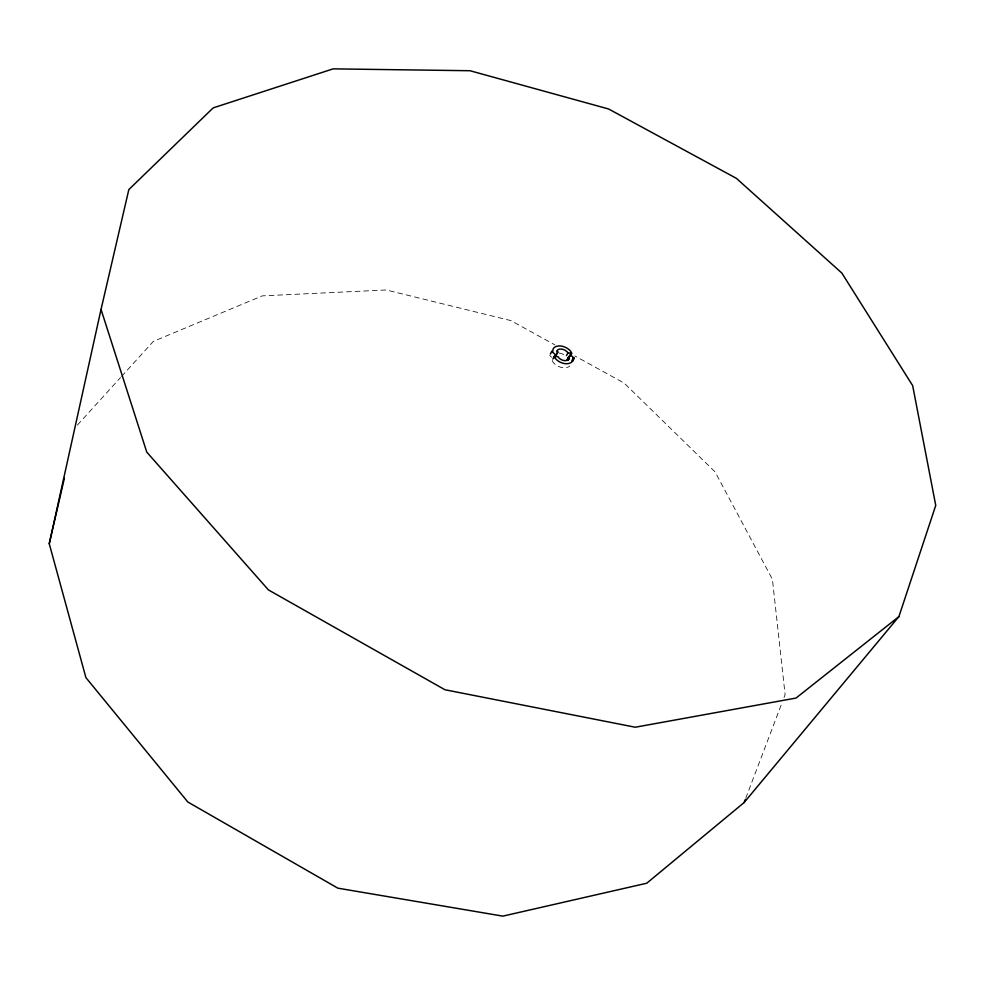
<?xml version="1.0" encoding="UTF-8"?>
<svg xmlns="http://www.w3.org/2000/svg" width="985" height="985" viewBox="0 0 985 985"><rect width="100%" height="100%" fill="white"/><g stroke="black" fill="none" stroke-linecap="round" stroke-linejoin="round"><path stroke-width="0.74" stroke-dasharray="4.92 3.69" d="M745.719 798.306L781.868 703.179M784.023 697.503L785.107 694.659L772.412 579.315L715.085 471.889L624.194 383.14L574.858 355.917M77.396 425.077L120.515 377.563M121.549 376.43L153.377 341.364L262.281 295.869L386.194 289.972L510.858 320.593L554.863 344.873M549.692 355.474L551.625 357.186M552.203 360.424L553.164 362.406A10.81 7.215 26.6 0 0 569.884 365.952M559.074 353.086A6.649 4.445 26.6 0 1 565.094 355.844"/><path stroke-width="1.48" d="M566.744 360.35L568.123 357.641L569.355 358.442A6.673 4.445 26.6 0 1 564.861 360.621A6.673 4.445 26.6 0 1 558.79 357.838L558.076 356.705L554.223 356.348L552.868 359.057M572.851 360.904L574.23 358.208L573.221 358.109L572.753 360.916A10.835 7.215 26.6 0 1 564.676 363.613A10.835 7.215 26.6 0 1 555.195 358.331L554.223 356.348M49.25 543.732L101.036 309.438L128.838 189.576L213.179 107.882L333.139 68.864L469.993 70.723L608.595 108.978L736.423 178.371L841.843 273.054L912.664 385.627L935.75 505.404L898.911 616.598L744.094 802.566L646.751 883.225L502.842 916.136L337.843 888.162L187.839 802.012L85.904 677.618L49.25 543.732L64.357 478.279M744.094 802.566L745.177 799.721M550.369 354.108L551.711 351.399L552.72 351.485L553.225 348.702A10.823 7.203 26.6 0 1 570.709 351.3L571.682 353.27L570.303 355.979M554.235 357.555L557.842 351.965L556.611 351.177A6.661 4.433 26.6 0 1 567.138 351.78L567.865 352.913L571.682 353.27M556.488 354.686L557.842 351.965M566.498 355.622L567.865 352.913M568.973 357.481L570.34 354.772L574.23 358.208M567.988 360.461L569.355 357.752M571.854 360.818L573.221 358.109M568.123 357.641L570.34 354.772M898.911 616.598L796.028 698.057L635.276 727.226L444.937 689.746L268.437 589.929L146.765 452.115L101.036 309.438M551.711 351.399L555.589 354.834"/></g></svg>
